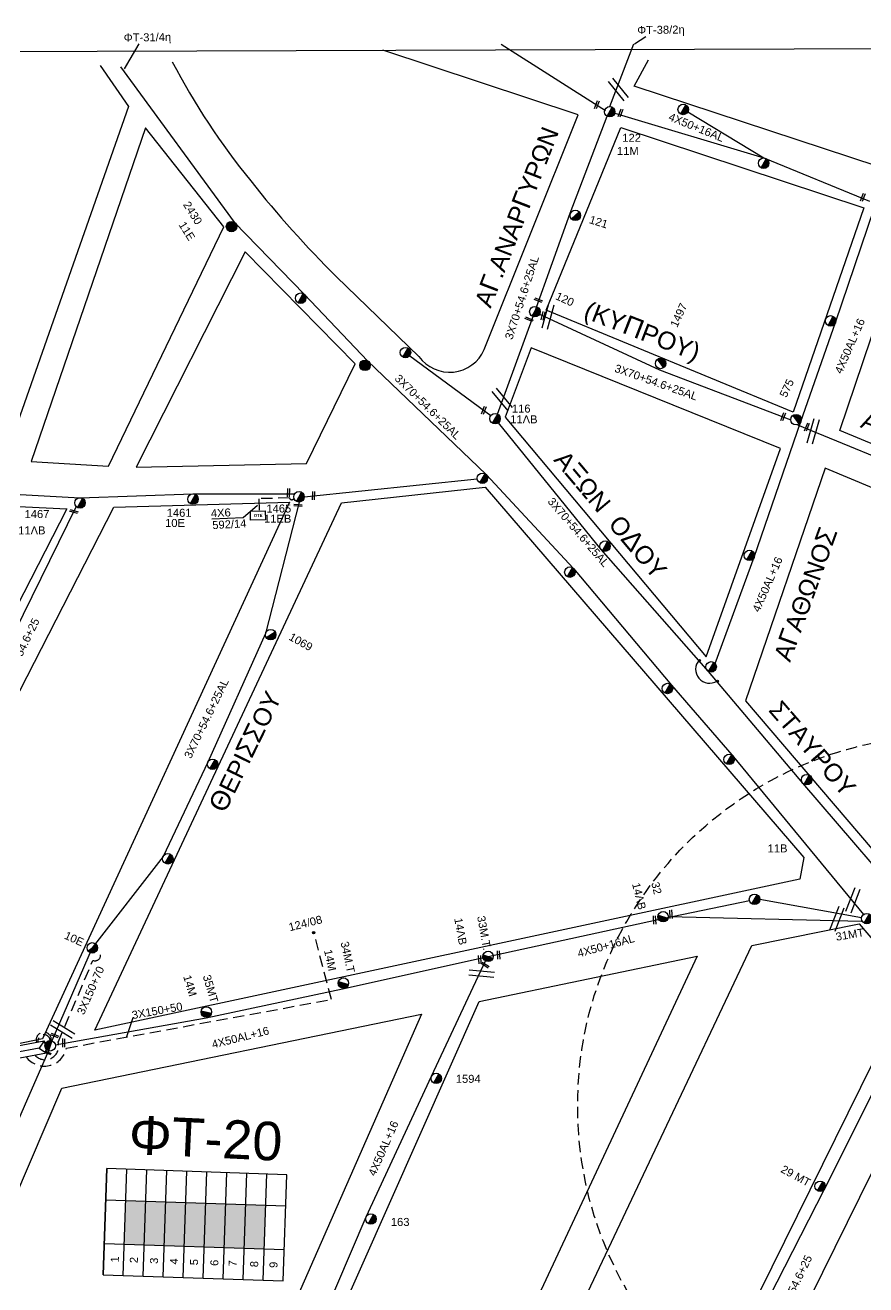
# Model space of a CAD drawing. Header units: millimetres. Extents: x 3156 to 5307, y 1191 to 2273.
# Drawn here: x 4517 to 4706.1, y 1968.1 to 2251.5 of the extents above; entities that cross this region are included whole.
import ezdxf
from ezdxf.enums import TextEntityAlignment as Align

# ---------------------------------------------------------------- set-up
doc = ezdxf.new("R2010")
doc.units = ezdxf.units.MM
doc.linetypes.add('DASHED', pattern=[19.05, 12.7, -6.35])
for name, color, linetype in [('Pillar OTE', 7, 'Continuous'), ('Άγνωστα', 7, 'Continuous'), ('Ασφαλειοκιβώτια Χ.Τ 9 αναχωρήσεων', 7, 'Continuous'), ('Γυμνά εναέρια ΧΤ και ΦΟΠ (3Φ)   4x50+16AL', 7, 'Continuous'), ('Επιγραφές - Σχήματα', 7, 'Continuous'), ('Καλώδια ΧΤ   3x150+50CU', 7, 'DASHED'), ('Μηχανική τομή', 7, 'Continuous'), ('Στύλος Ξύλινος', 7, 'Continuous'), ('Στύλος Ξύλινος @ 1', 7, 'Continuous'), ('Στύλος ΦΜ', 7, 'Continuous'), ('Στύλος ΦΜ @ 1', 7, 'Continuous'), ('Συνδέσεις', 7, 'Continuous'), ('Συνεστραμμένα ΧΤ   3x70+54.6+25 AL', 7, 'SYN_LINE'), ('Τομή', 7, 'Continuous'), ('Υποσταθμός εναέριος 2 στύλων', 7, 'Continuous'), ('Υποσταθμός πόλεως', 7, 'Continuous'), ('Υπόβαθρο ΔΕΗ', 7, 'Continuous'), ('Υπόγεια καλώδια Παροχών ΧΤ   4x6', 7, 'DASHED')]:
    doc.layers.add(name, color=color, linetype=linetype)
doc.styles.add('arial', font='arial.ttf')
doc.styles.get("Standard").update_dxf_attribs({"font": 'arial.ttf'})
doc.linetypes.add('SYN_LINE', pattern='A,0.5,-0.0001,["/\\/\\/\\/",Standard,S=0.1,R=0,X=0,Y=-0.05],-0.25', length=0.7501)
doc.dimstyles.new('ISO-25', dxfattribs={"dimtxt": 2.5, "dimasz": 2.5, "dimexe": 1.25, "dimexo": 0.625, "dimtad": 1, "dimtxsty": 'Standard', "dimcen": 2.5, "dimadec": 0, "dimazin": 0, "dimtfac": 1, "dimtmove": 0, "dimatfit": 3, "dimfxl": 1, "dimarcsym": 0})

# ---------------------------------------------------------------- blocks, each defined once
blk = doc.blocks.new('ΥΠΑΡΧΩΝ ΤΣΙΜΕΝΤΕΝΙΟΣ ΣΤΥΛΟΣ')
at = {"layer": 'Στύλος ΦΜ'}
blk.add_hatch(color=7, dxfattribs=at).paths.add_polyline_path([(-1.29, -2.28, 0.574793), (2.62, 0, 0.268822), (1.3, 2.27)])
at = {"layer": 'Στύλος ΦΜ', "color": 7}
blk.add_line((-1.29, -2.28), (1.3, 2.27), dxfattribs=at)
blk.add_circle((0, 0), 2.62, dxfattribs=at)
at = {"layer": 'Στύλος ΦΜ', "flags": 4}
for tag, p in [('ΤΥΠΟΣ', (-4.91, 3.03)), ('ΑΡΙΘΜΟΣ', (-4.68, 8.05))]:
    blk.add_attdef(tag, p, '', height=4, dxfattribs=at)
blk = doc.blocks.new('ΥΠΑΡΧΩΝ ΞΥΛΙΝΟΣ ΣΤΥΛΟΣ')
at = {"layer": 'Στύλος Ξύλινος'}
h = blk.add_hatch(color=7, dxfattribs=at)
h.paths.add_polyline_path([(-2.62, 0, 0.270008), (-1.29, -2.28), (1.3, 2.27, 0.576266)])
h.paths.add_polyline_path([(-1.29, -2.28, 0.574793), (2.62, 0, 0.268822), (1.3, 2.27)])
at = {"layer": 'Στύλος Ξύλινος', "color": 7}
blk.add_line((-1.29, -2.28), (1.3, 2.27), dxfattribs=at)
blk.add_circle((0, 0), 2.62, dxfattribs=at)
at = {"layer": 'Στύλος Ξύλινος', "flags": 4}
for tag, p in [('ΑΡΙΘΜΟΣ', (-4.91, 8.6)), ('ΤΥΠΟΣ', (-4.85, 3.39))]:
    blk.add_attdef(tag, p, '', height=4, dxfattribs=at)
blk = doc.blocks.new('ΥΠΟΣΤΑΘΜΟΣ ΕΝΑΕΡΙΟΣ ΕΠΙ 2 ΣΤΥΛΩΝ')
at = {"layer": 'Υποσταθμός εναέριος 2 στύλων', "linetype": 'Continuous'}
for points in [[(-11.97, -2.11, 0.574793), (-8.45, -0.07, 0.268822), (-9.64, 1.98)], [(9.68, -2.15, 0.574793), (13.19, -0.1, 0.268822), (12.01, 1.95)]]:
    blk.add_hatch(color=256, dxfattribs=at).paths.add_polyline_path(points)
for p, q in [((-11.97, -2.11), (-9.64, 1.98)), ((9.68, -2.15), (12.01, 1.95))]:
    blk.add_line(p, q, dxfattribs=at)
for centre in [(-10.81, -0.07), (10.84, -0.1)]:
    blk.add_circle(centre, 2.36, dxfattribs=at)
at = {"layer": 'Υποσταθμός πόλεως', "linetype": 'Continuous', "ltscale": 40}
blk.add_lwpolyline([(-8.57, 2.82), (8.57, 2.82), (8.57, -2.82), (-8.57, -2.82)], close=True, dxfattribs=at)
for points in [[(-5.75, 0), (-8.57, 2.82)], [(-8.57, -2.82), (-5.75, 0)], [(-5.75, 0), (5.75, 0)], [(5.75, 0), (8.57, 2.82)], [(8.57, -2.82), (5.75, 0)]]:
    blk.add_lwpolyline(points, dxfattribs=at)
at = {"layer": 'Υποσταθμός εναέριος 2 στύλων', "ltscale": 40, "flags": 1}
for tag, p in [('ΜΕΤΑΣΧΗΜΑΤΙΣΜΟΣ', (14.09, 2.51)), ('ΙΣΧΥΣ', (14.07, -0.28)), ('ΑΡΙΘΜΟΣ', (14.19, -3))]:
    blk.add_attdef(tag, p, '', height=1.8, dxfattribs=at)
blk = doc.blocks.new('ΜΗΧΑΝΙΚΗ ΤΟΜΗ')
at = {"layer": 'Μηχανική τομή', "ltscale": 40}
for p, q in [((-1.89, 0.78), (1.89, 0.78)), ((1.89, 0), (-1.89, 0))]:
    blk.add_line(p, q, dxfattribs=at)
blk = doc.blocks.new('ΤΟΜΗ')
at = {"layer": 'Τομή', "ltscale": 40}
for p, q in [((-5.68, 0), (5.68, 0)), ((5.68, -2.33), (-5.68, -2.33))]:
    blk.add_line(p, q, dxfattribs=at)
blk = doc.blocks.new('ΑΣΦΑΛΕΙΟΚΙΒΩΤΙΟ ΥΠΟΣΤΑΘΜΟΥ 9 ΑΝΑΧΩΡΗΣΕΩΝ')
at = {"layer": 'Ασφαλειοκιβώτια Χ.Τ 9 αναχωρήσεων', "ltscale": 40}
for p, q in [((-23.8, 40.36), (24.02, 40.36)), ((-9.72, 40.36), (-9.72, -40.64)), ((9.94, 40.36), (9.94, -40.64)), ((-23.8, 31.36), (24.02, 31.36)), ((-23.8, 22.36), (24.02, 22.36)), ((-23.8, 13.36), (24.02, 13.36)), ((-23.8, 4.36), (24.02, 4.36)), ((-23.8, -4.64), (24.02, -4.64)), ((-23.8, -13.64), (24.02, -13.64)), ((-23.8, -22.64), (24.02, -22.64)), ((-23.8, -31.64), (24.02, -31.64))]:
    blk.add_line(p, q, dxfattribs=at)
at = {"layer": 'Ασφαλειοκιβώτια Χ.Τ 9 αναχωρήσεων'}
blk.add_lwpolyline([(-23.8, -40.64), (24.02, -40.64), (24.02, 40.36), (-23.8, 40.36)], close=True, dxfattribs=at)
for s, p in [('1', (-18.12, 33.62)), ('2', (-18.12, 25.05)), ('3', (-18.12, 15.98)), ('4', (-18.12, 6.96)), ('5', (-18.12, -2.05)), ('6', (-18.12, -11.19)), ('7', (-18.12, -19.43)), ('8', (-18.12, -29.12)), ('9', (-18.12, -37.81))]:
    blk.add_text(s, height=3.6, dxfattribs=at).set_placement(p)
at = {"layer": 'Ασφαλειοκιβώτια Χ.Τ 9 αναχωρήσεων', "ltscale": 40}
for tag, height, p in [('ΟΝΟΜΑ', 5, (-0.16, 44.31)), ('ΚΕΙΜΕΝΟ 1', 2, (17.06, 35.59)), ('ΚΕΙΜΕΝΟ 2', 2, (17.06, 26.88)), ('ΚΕΙΜΕΝΟ 3', 2, (17.06, 17.69)), ('ΚΕΙΜΕΝΟ 4', 2, (17.06, 8.71)), ('ΚΕΙΜΕΝΟ 5', 2, (17.06, -0.13)), ('ΚΕΙΜΕΝΟ 6', 2, (17.06, -9.05)), ('ΚΕΙΜΕΝΟ 7', 2, (17.06, -18.13)), ('ΚΕΙΜΕΝΟ 8', 2, (17.06, -26.85)), ('ΚΕΙΜΕΝΟ 9', 2, (17.06, -35.99)), ('ΣΧ', 2, (-0.1, -42.64))]:
    blk.add_attdef(tag, text='', height=height, dxfattribs=at).set_placement(p, align=Align.MIDDLE_CENTER)
blk = doc.blocks.new('_ΣΥΝΔΕΣΗ')
at = {"layer": 'Συνδέσεις', "linetype": 'SYN_LINE', "ltscale": 40}
blk.add_hatch(color=256, dxfattribs=at).paths.add_polyline_path([(0.5, -0.01, 1), (-0.5, -0.01, 1)])
at = {"layer": 'Συνδέσεις'}
blk.add_circle((0, -0.01), 0.5, dxfattribs=at)
blk = doc.blocks.new('PILLAR ΟΤΕ')
at = {"layer": 'Pillar OTE', "ltscale": 40}
blk.add_lwpolyline([(-3.31, 2.02), (3.39, 2.02), (3.39, -1.99), (-3.31, -1.99)], close=True, dxfattribs=at)
at = {"layer": 'Pillar OTE', "insert": (-1.81, 0.71), "char_height": 1.3575, "width": 109.961, "attachment_point": 1}
blk.add_mtext('{\\fArial|b1|i0|c161|p34;OTE}', dxfattribs=at)

msp = doc.modelspace()

# ---------------------------------------------------------------- hatches: boundary and pattern name
at = {"layer": 'Ασφαλειοκιβώτια Χ.Τ 9 αναχωρήσεων'}
for color, points in [(30, [(4544.13, 1986.88), (4539.63, 1987.03), (4539.3, 1977.21), (4543.8, 1977.06)]), (133, [(4548.63, 1986.73), (4544.13, 1986.88), (4543.8, 1977.06), (4548.3, 1976.91)]), (62, [(4553.13, 1986.57), (4548.63, 1986.73), (4548.3, 1976.91), (4552.79, 1976.75)]), (173, [(4557.62, 1986.42), (4553.13, 1986.57), (4552.79, 1976.75), (4557.29, 1976.6)]), (6, [(4562.12, 1986.27), (4557.62, 1986.42), (4557.29, 1976.6), (4561.79, 1976.45)]), (85, [(4566.62, 1986.12), (4562.12, 1986.27), (4561.79, 1976.45), (4566.29, 1976.29)]), (2, [(4571.12, 1985.96), (4566.62, 1986.12), (4566.29, 1976.29), (4570.78, 1976.14)])]:
    msp.add_hatch(color=color, dxfattribs=at).paths.add_polyline_path(points)

# ---------------------------------------------------------------- linework, layer by layer
at = {"layer": 'Άγνωστα', "color": 7}
msp.add_lwpolyline([(4705.15, 2049.77), (4661.7, 2050.85)], dxfattribs=at)
at = {"layer": 'Άγνωστα', "color": 2, "linetype": 'DASHED', "ltscale": 0.2}
msp.add_lwpolyline([(4517.19, 2019.33, 0.645702), (4526.29, 2021.33), (4585.87, 2032.26), (4581.97, 2047.28)], format="xyb", dxfattribs=at)
at = {"layer": 'Άγνωστα', "color": 62, "linetype": 'DASHED', "ltscale": 0.2}
msp.add_lwpolyline([(4519.2, 2019.72, 0.807099), (4524.39, 2022.68), (4532.23, 2041.05, 0.985684), (4533.17, 2043.44, -2.890475)], format="xyb", dxfattribs=at)
at = {"layer": 'Άγνωστα', "color": 85}
msp.add_lwpolyline([(4525.38, 1827.61), (4540.88, 1861.07), (4554.93, 1893.82), (4567.88, 1923.25), (4580.29, 1951.9), (4593.69, 1983.33), (4608.41, 2015.01), (4620.55, 2040.93)], dxfattribs=at)
at = {"layer": 'Γυμνά εναέρια ΧΤ και ΦΟΠ (3Φ)   4x50+16AL', "color": 85, "ltscale": 40}
msp.add_lwpolyline([(4649.63, 2231.67), (4683.14, 2221.6), (4706.92, 2211.89)], dxfattribs=at)
at = {"layer": 'Γυμνά εναέρια ΧΤ και ΦΟΠ (3Φ)   4x50+16AL', "color": 85}
msp.add_lwpolyline([(4666.09, 2231.99), (4683.14, 2221.6)], dxfattribs=at)
at = {"layer": 'Γυμνά εναέρια ΧΤ και ΦΟΠ (3Φ)   4x50+16AL', "color": 30}
msp.add_lwpolyline([(4672.2, 2107.88), (4681.03, 2131.77), (4691.53, 2162.33), (4699.31, 2184.56), (4708.01, 2210.26)], dxfattribs=at)
at = {"layer": 'Γυμνά εναέρια ΧΤ και ΦΟΠ (3Φ)   4x50+16AL', "color": 133}
msp.add_lwpolyline([(4523.77, 2022.06), (4557.68, 2028.14), (4588.41, 2034.66), (4621.14, 2041.95), (4660.77, 2050.59), (4679.95, 2054.52)], dxfattribs=at)
at = {"layer": 'Καλώδια ΧΤ   3x150+50CU', "color": 4, "ltscale": 0.2}
msp.add_arc((4521.17, 2023.19), 1.7, 350.0404, 200.9615, dxfattribs=at)
at = {"layer": 'Καλώδια ΧΤ   3x150+50CU', "color": 173, "ltscale": 0.2}
msp.add_arc((4521.23, 2022.96), 1.37, 352.6187, 188.6126, dxfattribs=at)
at = {"layer": 'Συνεστραμμένα ΧΤ   3x70+54.6+25 AL', "color": 85, "ltscale": 20}
for points in [[(4624.08, 2247.21), (4647.56, 2232.29)], [(4623.29, 2163.97), (4631.66, 2187.01), (4639.58, 2209.15), (4647.92, 2230.98)], [(4690.72, 2161.57), (4719.62, 2149.71), (4744.76, 2139.48)]]:
    msp.add_lwpolyline(points, dxfattribs=at)
at = {"layer": 'Συνεστραμμένα ΧΤ   3x70+54.6+25 AL', "color": 5, "ltscale": 15}
msp.add_lwpolyline([(4648.5, 2233.18), (4653.89, 2247.3)], dxfattribs=at)
at = {"layer": 'Συνεστραμμένα ΧΤ   3x70+54.6+25 AL', "color": 1, "ltscale": 20}
msp.add_lwpolyline([(4538.45, 2242.14), (4563.99, 2207.18), (4579.82, 2190.87), (4594.04, 2175.97), (4620.67, 2150.38), (4640.39, 2129.21), (4662.4, 2102.98), (4675.94, 2087.3), (4705.58, 2051.37)], dxfattribs=at)
at = {"layer": 'Συνεστραμμένα ΧΤ   3x70+54.6+25 AL', "color": 30, "ltscale": 20}
for points in [[(4632.72, 2186.47), (4659.72, 2173.95), (4689.24, 2162.71)], [(4737.88, 2029.38), (4719.04, 2049.44), (4691.93, 2080.96), (4670.74, 2106.07), (4646.56, 2133.49), (4623.45, 2162.03)]]:
    msp.add_lwpolyline(points, dxfattribs=at)
at = {"layer": 'Συνεστραμμένα ΧΤ   3x70+54.6+25 AL', "ltscale": 20}
for points in [[(4603.5, 2177.11), (4621.76, 2163.65)], [(4579.78, 2145.36), (4618.68, 2149.41)]]:
    msp.add_lwpolyline(points, dxfattribs=at)
at = {"layer": 'Συνεστραμμένα ΧΤ   3x70+54.6+25 AL', "color": 6, "ltscale": 20}
for points in [[(4389.23, 2158.33), (4438.01, 2149.13), (4461.96, 2148.91), (4529.33, 2145.16), (4554.74, 2146.03), (4577.63, 2146.03)], [(4528.46, 2143.19), (4514.52, 2114.74), (4500.68, 2088.17), (4481.12, 2050.34), (4460.66, 2010.49)], [(4606.06, 1806.55), (4606.06, 1806.55), (4606.06, 1806.55), (4626.87, 1849.33), (4640.17, 1876.11), (4658.75, 1914.59), (4677.21, 1951.09), (4696.89, 1989.71), (4719.18, 2034.12)]]:
    msp.add_lwpolyline(points, dxfattribs=at)
at = {"layer": 'Συνεστραμμένα ΧΤ   3x70+54.6+25 AL', "color": 62, "linetype": 'SYN_LINE', "ltscale": 15}
msp.add_lwpolyline([(4578.6, 2144.18), (4571.08, 2114.63), (4558.07, 2085.66), (4548.01, 2064.43), (4532.07, 2043.87), (4522.99, 2022.95)], dxfattribs=at)
at = {"layer": 'Συνεστραμμένα ΧΤ   3x70+54.6+25 AL', "color": 133, "ltscale": 20}
msp.add_lwpolyline([(4682.27, 2054.8), (4705.17, 2050.67)], dxfattribs=at)
at = {"layer": 'Συνεστραμμένα ΧΤ   3x70+54.6+25 AL', "color": 173, "ltscale": 20}
msp.add_lwpolyline([(4522.23, 2020.72), (4516.73, 2008.21), (4503.64, 1978.19), (4492.73, 1953.66), (4485.24, 1937.07), (4464.84, 1890.27)], dxfattribs=at)
at = {"layer": 'Υπόβαθρο ΔΕΗ', "linetype": 'Continuous', "ltscale": 0.2}
msp.add_line((5162.12, 2247.76), (3234.44, 2240.91), dxfattribs=at)
at = {"layer": 'Υπόβαθρο ΔΕΗ'}
for points in [[(4550.06, 2243.26, 0.049043), (4567.73, 2216.42, 0.028871), (4587.06, 2194.83), (4605.57, 2176.94, 0.581321), (4620.28, 2178.47), (4641.44, 2231.32), (4597.49, 2245.88)], [(4522.06, 1837.67, -0.083799), (4501.41, 1849.54, -0.110541), (4483.95, 1869.76, -0.114945), (4478.99, 1892.12, -0.058962), (4482.41, 1912.27), (4525.24, 2012.32), (4606.12, 2028.93), (4522.06, 1837.67)]]:
    msp.add_lwpolyline(points, format="xyb", dxfattribs=at)
for points in [[(4533.83, 2242.4), (4540.26, 2233.18), (4512.36, 2153.66), (4447.55, 2156.62), (4485.84, 2242.39)], [(4717.09, 2244.5), (4708.9, 2219.65), (4654.02, 2237.77), (4657.23, 2243.7)], [(4561.7, 2206.14), (4544.06, 2228.38), (4518.33, 2153.33), (4535.71, 2152.29), (4561.7, 2206.14)], [(4705.69, 2210.39), (4689.77, 2164.37), (4634.21, 2187.32), (4651.02, 2228.47), (4705.69, 2210.39)], [(4763.22, 2190.28), (4744.91, 2141.74), (4700.27, 2160.29), (4716.04, 2206.85), (4763.22, 2190.28)], [(4591.24, 2175.29), (4566.51, 2200.51), (4541.98, 2152.01), (4580.26, 2152.87), (4591.24, 2175.29)], [(4686.94, 2156.22), (4630.86, 2178.91), (4624.96, 2163.27), (4670.2, 2109.37), (4686.94, 2156.22)], [(4741.67, 2133.1), (4696.96, 2151.77), (4679.07, 2099.42), (4713.24, 2059.42), (4741.67, 2133.1)], [(4458.52, 2010.19), (4416.75, 2003.59), (4464.27, 2145.64), (4526.39, 2142.67), (4458.52, 2010.19)], [(4532.65, 2025.39), (4588.13, 2144.02), (4620.48, 2147.55), (4692.17, 2064.24), (4691.25, 2059.36), (4532.65, 2025.39)], [(4520.91, 2023.43), (4470.26, 2012.94), (4536.9, 2143.04), (4576.48, 2144.12), (4520.91, 2023.43)], [(4566.06, 2140.64), (4558.99, 2140.35)], [(4596.68, 1793.16), (4569.22, 1809.11), (4680.49, 2044.42), (4704.65, 2049.29), (4716.33, 2035.58), (4596.68, 1793.16)], [(4561.7, 1814.27), (4530.35, 1832.89), (4532.19, 1835.97), (4619.16, 2031.83), (4668.15, 2041.97), (4561.7, 1814.27)], [(4672.7, 1836.46), (4637.93, 1852.3), (4724.28, 2027.34), (4751.12, 1999.26), (4672.7, 1836.46)]]:
    msp.add_lwpolyline(points, dxfattribs=at)
msp.add_arc((4670.94, 2106.52), 3.11, 137.09, 302.8142, dxfattribs=at)
at = {"layer": 'Υπόγεια καλώδια Παροχών ΧΤ   4x6', "color": 6, "linetype": 'DASHED', "ltscale": 0.2}
msp.add_lwpolyline([(4577.47, 2145.02, -0.697876), (4576.45, 2145.11), (4569.57, 2144.93), (4569.64, 2142.25)], format="xyb", dxfattribs=at)
at = {"layer": 'Υπόγεια καλώδια Παροχών ΧΤ   4x6', "color": 0, "linetype": 'DASHED', "ltscale": 0.2}
msp.add_circle((4724.64, 2008.34), 83.35, dxfattribs=at)

# ---------------------------------------------------------------- block references
at = {"layer": 'Pillar OTE', "xscale": 0.5, "yscale": 0.5, "zscale": 0.5, "rotation": 1.67033502536876}
msp.add_blockref('PILLAR ΟΤΕ', (4569.34, 2141.15), dxfattribs=at)
at = {"layer": 'Ασφαλειοκιβώτια Χ.Τ 9 αναχωρήσεων', "xscale": 0.4999999999999696, "yscale": 0.4999999999999696, "zscale": 0.4999999999999696, "rotation": 88.05718292949393}
msp.add_blockref('ΑΣΦΑΛΕΙΟΚΙΒΩΤΙΟ ΥΠΟΣΤΑΘΜΟΥ 9 ΑΝΑΧΩΡΗΣΕΩΝ', (4555.14, 1981.53), dxfattribs=at)
at = {"layer": 'Μηχανική τομή'}
for p, xscale, yscale, zscale, rotation in [((4645.79, 2233.5), 0.4999999999993012, 0.4999999999993012, 0.4999999999993012, 68.69886998689834), ((4651.11, 2231.64), 0.4999999999993012, 0.4999999999993012, 0.4999999999993012, 68.69886998689834), ((4705.65, 2212.66), 0.4999999999993012, 0.4999999999993012, 0.4999999999993012, 68.69886998689834), ((4632.52, 2189.8), 0.4999999999993012, 0.4999999999993012, 0.4999999999993012, 158.6988699868983), ((4630.42, 2185.48), 0.4999999999993012, 0.4999999999993012, 0.4999999999993012, 158.6988699868983), ((4633.29, 2186.11), 0.4999999999993012, 0.4999999999993012, 0.4999999999993012, 257.4497943844181), ((4620.38, 2164.76), 0.4999999999993012, 0.4999999999993012, 0.4999999999993012, 68.69886998689834), ((4687.7, 2163.3), 0.4999999999993012, 0.4999999999993012, 0.4999999999993012, 68.69886998689834), ((4693.06, 2160.98), 0.4999999999993012, 0.4999999999993012, 0.4999999999993012, 68.69886998689834), ((4576.43, 2146.28), 0.4999999999993161, 0.4999999999993161, 0.4999999999993161, 86.58979822675722), ((4582.05, 2145.6), 0.4999999999994296, 0.4999999999994296, 0.4999999999994296, 86.589798226758), ((4578.36, 2143.25), 0.4999999999993161, 0.4999999999993161, 0.4999999999993161, 356.5897982267572), ((4527.98, 2142.22), 0.4999999999992057, 0.4999999999992057, 0.4999999999992057, 163.5694891679039), ((4662.08, 2051.43), 0.4999999999994811, 0.4999999999994811, 0.4999999999994811, 273.2506103056115), ((4658.4, 2050.13), 0.4999999999994811, 0.4999999999994811, 0.4999999999994811, 273.2506103056115), ((4619.07, 2041.21), 0.4999999999994811, 0.4999999999994811, 0.4999999999994811, 273.2506103056115), ((4620.39, 2039.84), 0.4999999999994811, 0.4999999999994811, 0.4999999999994811, 327.6967616185304), ((4623.31, 2042.26), 0.4999999999994811, 0.4999999999994811, 0.4999999999994811, 273.2506103056115), ((4523.55, 2023.98), 0.4999999999992151, 0.4999999999992151, 0.4999999999992151, 338.4723271224307), ((4525.84, 2022.49), 0.4999999999993947, 0.4999999999993947, 0.4999999999993947, 88.40138404646903), ((4522.03, 2020.12), 0.4102649890381501, 0.4102649890381501, 0.4102649890381501, 338.4723271224307)]:
    msp.add_blockref('ΜΗΧΑΝΙΚΗ ΤΟΜΗ', p, dxfattribs=dict(at, xscale=xscale, yscale=yscale, zscale=zscale, rotation=rotation))
at = {"layer": 'Στύλος Ξύλινος @ 1', "ltscale": 40}
ref = msp.add_blockref('ΥΠΑΡΧΩΝ ΞΥΛΙΝΟΣ ΣΤΥΛΟΣ', (4563.41, 2206.16), dxfattribs=dict(at, xscale=0.4499999999999888, yscale=0.4499999999999888, zscale=0.4499999999999888, rotation=302.1054194944467))
ref.add_attrib('ΤΥΠΟΣ', '2430', (4552.44, 2211.12), dxfattribs={"layer": '', "height": 1.8, "rotation": 302.1054, "flags": 4})
ref.add_attrib('ΑΡΙΘΜΟΣ', '11E', (4551.44, 2206.57), dxfattribs={"layer": '', "height": 1.8, "rotation": 302.1054, "flags": 4})
at = {"layer": 'Στύλος Ξύλινος @ 1', "ltscale": 40, "xscale": 0.4499999999998181, "yscale": 0.4499999999998181, "zscale": 0.4499999999998181}
msp.add_blockref('ΥΠΑΡΧΩΝ ΞΥΛΙΝΟΣ ΣΤΥΛΟΣ', (4593.45, 2174.95), dxfattribs=at)
at = {"layer": 'Στύλος ΦΜ @ 1', "ltscale": 40, "xscale": 0.4499999999998181, "yscale": 0.4499999999998181, "zscale": 0.4499999999998181}
for p in [(4665.03, 2232.51), (4683.14, 2220.42), (4578.97, 2190.05), (4631.66, 2187.01), (4698.2, 2184.95), (4602.55, 2177.81), (4619.86, 2149.53), (4647.45, 2134.26), (4679.93, 2132.18), (4639.53, 2128.41), (4671.32, 2107.09), (4661.49, 2102.23), (4559.14, 2085.18), (4675.36, 2086.28), (4692.82, 2081.72), (4549.07, 2063.92), (4706.33, 2050.46), (4695.84, 1990.24)]:
    msp.add_blockref('ΥΠΑΡΧΩΝ ΤΣΙΜΕΝΤΕΝΙΟΣ ΣΤΥΛΟΣ', p, dxfattribs=at)
at = {"layer": 'Στύλος ΦΜ @ 1', "ltscale": 40}
ref = msp.add_blockref('ΥΠΑΡΧΩΝ ΤΣΙΜΕΝΤΕΝΙΟΣ ΣΤΥΛΟΣ', (4648.5, 2232), dxfattribs=dict(at, xscale=0.4499999999998181, yscale=0.4499999999998181, zscale=0.4499999999998181))
ref.add_attrib('ΤΥΠΟΣ', '122', (4651.33, 2225.24), dxfattribs={"layer": '', "height": 1.8, "flags": 4})
ref.add_attrib('ΑΡΙΘΜΟΣ', '11M', (4650.13, 2222.27), dxfattribs={"layer": '', "height": 1.8, "flags": 4})
ref = msp.add_blockref('ΥΠΑΡΧΩΝ ΤΣΙΜΕΝΤΕΝΙΟΣ ΣΤΥΛΟΣ', (4640.76, 2208.68), dxfattribs=dict(at, xscale=0.4499999999999073, yscale=0.4499999999999073, zscale=0.4499999999999073, rotation=342.5226604314198))
ref.add_attrib('ΤΥΠΟΣ', '121', (4643.74, 2206.98), dxfattribs={"layer": '', "height": 1.8, "rotation": 342.5227, "flags": 4})
ref = msp.add_blockref('ΥΠΑΡΧΩΝ ΤΣΙΜΕΝΤΕΝΙΟΣ ΣΤΥΛΟΣ', (4659.95, 2175.36), dxfattribs=dict(at, xscale=0.4499999999998792, yscale=0.4499999999998792, zscale=0.4499999999998792, rotation=65.28279544154282))
ref.add_attrib('ΤΥΠΟΣ', '1497', (4663.67, 2183.32), dxfattribs={"layer": '', "height": 1.8, "rotation": 65.2828, "flags": 4})
ref = msp.add_blockref('ΥΠΑΡΧΩΝ ΤΣΙΜΕΝΤΕΝΙΟΣ ΣΤΥΛΟΣ', (4690.42, 2162.71), dxfattribs=dict(at, xscale=0.449999999999784, yscale=0.449999999999784, zscale=0.449999999999784, rotation=64.83719579232584))
ref.add_attrib('ΤΥΠΟΣ', '575', (4688.25, 2167.53), dxfattribs={"layer": '', "height": 1.8, "rotation": 64.8372, "flags": 4})
ref = msp.add_blockref('ΥΠΑΡΧΩΝ ΤΣΙΜΕΝΤΕΝΙΟΣ ΣΤΥΛΟΣ', (4622.71, 2162.95), dxfattribs=dict(at, xscale=0.4499999999998181, yscale=0.4499999999998181, zscale=0.4499999999998181))
ref.add_attrib('ΤΥΠΟΣ', '116', (4626.49, 2164.31), dxfattribs={"layer": '', "height": 1.8, "flags": 4})
ref.add_attrib('ΑΡΙΘΜΟΣ', '11ΛB', (4626.11, 2161.9), dxfattribs={"layer": '', "height": 1.8, "flags": 4})
ref = msp.add_blockref('ΥΠΑΡΧΩΝ ΤΣΙΜΕΝΤΕΝΙΟΣ ΣΤΥΛΟΣ', (4554.74, 2144.85), dxfattribs=dict(at, xscale=0.4499999999998181, yscale=0.4499999999998181, zscale=0.4499999999998181))
ref.add_attrib('ΤΥΠΟΣ', '1461', (4548.83, 2140.87), dxfattribs={"layer": '', "height": 1.8, "flags": 4})
ref.add_attrib('ΑΡΙΘΜΟΣ', '10E', (4548.47, 2138.57), dxfattribs={"layer": '', "height": 1.8, "flags": 4})
ref = msp.add_blockref('ΥΠΑΡΧΩΝ ΤΣΙΜΕΝΤΕΝΙΟΣ ΣΤΥΛΟΣ', (4578.6, 2145.36), dxfattribs=dict(at, xscale=0.4499999999998181, yscale=0.4499999999998181, zscale=0.4499999999998181))
ref.add_attrib('ΤΥΠΟΣ', '1465', (4571.26, 2141.83), dxfattribs={"layer": '', "height": 1.8, "flags": 4})
ref.add_attrib('ΑΡΙΘΜΟΣ', '11EB', (4570.72, 2139.54), dxfattribs={"layer": '', "height": 1.8, "flags": 4})
ref = msp.add_blockref('ΥΠΑΡΧΩΝ ΤΣΙΜΕΝΤΕΝΙΟΣ ΣΤΥΛΟΣ', (4529.33, 2143.98), dxfattribs=dict(at, xscale=0.4499999999998181, yscale=0.4499999999998181, zscale=0.4499999999998181))
ref.add_attrib('ΤΥΠΟΣ', '1467', (4516.85, 2140.58), dxfattribs={"layer": '', "height": 1.8, "flags": 4})
ref.add_attrib('ΑΡΙΘΜΟΣ', '11ΛB', (4515.41, 2136.91), dxfattribs={"layer": '', "height": 1.8, "flags": 4})
ref = msp.add_blockref('ΥΠΑΡΧΩΝ ΤΣΙΜΕΝΤΕΝΙΟΣ ΣΤΥΛΟΣ', (4572.22, 2114.34), dxfattribs=dict(at, xscale=0.4499999999997856, yscale=0.4499999999997856, zscale=0.4499999999997856, rotation=330.8647253162922))
ref.add_attrib('ΤΥΠΟΣ', '1069', (4576.13, 2113.3), dxfattribs={"layer": '', "height": 1.8, "rotation": 330.8647, "flags": 4})
ref = msp.add_blockref('ΥΠΑΡΧΩΝ ΤΣΙΜΕΝΤΕΝΙΟΣ ΣΤΥΛΟΣ', (4681.09, 2054.8), dxfattribs=dict(at, xscale=0.4499999999998181, yscale=0.4499999999998181, zscale=0.4499999999998181))
ref.add_attrib('ΤΥΠΟΣ', '11B', (4684.03, 2065.35), dxfattribs={"layer": '', "height": 1.8, "flags": 4})
ref = msp.add_blockref('ΥΠΑΡΧΩΝ ΤΣΙΜΕΝΤΕΝΙΟΣ ΣΤΥΛΟΣ', (4660.52, 2050.88), dxfattribs=dict(at, xscale=0.4500000000000121, yscale=0.4500000000000121, zscale=0.4500000000000121, rotation=283.7815046644143))
ref.add_attrib('ΤΥΠΟΣ', '32', (4657.83, 2058.46), dxfattribs={"layer": '', "height": 1.8, "rotation": 283.7815, "flags": 4})
ref.add_attrib('ΑΡΙΘΜΟΣ', '14ΛB', (4653.51, 2058.28), dxfattribs={"layer": '', "height": 1.8, "rotation": 283.7815, "flags": 4})
ref = msp.add_blockref('ΥΠΑΡΧΩΝ ΤΣΙΜΕΝΤΕΝΙΟΣ ΣΤΥΛΟΣ', (4621.13, 2041.95), dxfattribs=dict(at, xscale=0.4499999999999638, yscale=0.4499999999999638, zscale=0.4499999999999638, rotation=280.4391807122457))
ref.add_attrib('ΤΥΠΟΣ', '33M.T.', (4618.66, 2050.9), dxfattribs={"layer": '', "height": 1.8, "rotation": 280.4392, "flags": 4})
ref.add_attrib('ΑΡΙΘΜΟΣ', '14ΛB', (4613.51, 2050.45), dxfattribs={"layer": '', "height": 1.8, "rotation": 280.4392, "flags": 4})
ref = msp.add_blockref('ΥΠΑΡΧΩΝ ΤΣΙΜΕΝΤΕΝΙΟΣ ΣΤΥΛΟΣ', (4532.08, 2043.87), dxfattribs=dict(at, xscale=0.4499999999997322, yscale=0.4499999999997322, zscale=0.4499999999997322, rotation=335.3062806164219))
ref.add_attrib('ΤΥΠΟΣ', '10E', (4525.61, 2046.03), dxfattribs={"layer": '', "height": 1.8, "rotation": 335.3063, "flags": 4})
ref = msp.add_blockref('ΥΠΑΡΧΩΝ ΤΣΙΜΕΝΤΕΝΙΟΣ ΣΤΥΛΟΣ', (4588.58, 2035.96), dxfattribs=dict(at, xscale=0.44999999999965, yscale=0.44999999999965, zscale=0.44999999999965, rotation=282.0914331236639))
ref.add_attrib('ΤΥΠΟΣ', '34Μ.Τ', (4587.95, 2045.1), dxfattribs={"layer": '', "height": 1.8, "rotation": 282.0914, "flags": 4})
ref.add_attrib('ΑΡΙΘΜΟΣ', '14M', (4584.21, 2043.3), dxfattribs={"layer": '', "height": 1.8, "rotation": 282.0914, "flags": 4})
ref = msp.add_blockref('ΥΠΑΡΧΩΝ ΤΣΙΜΕΝΤΕΝΙΟΣ ΣΤΥΛΟΣ', (4557.74, 2029.45), dxfattribs=dict(at, xscale=0.4499999999997798, yscale=0.4499999999997798, zscale=0.4499999999997798, rotation=286.5129922659542))
ref.add_attrib('ΤΥΠΟΣ', '35MT', (4556.93, 2037.5), dxfattribs={"layer": '', "height": 1.8, "rotation": 286.513, "flags": 4})
ref.add_attrib('ΑΡΙΘΜΟΣ', '14M', (4552.52, 2037.45), dxfattribs={"layer": '', "height": 1.8, "rotation": 286.513, "flags": 4})
ref = msp.add_blockref('ΥΠΑΡΧΩΝ ΤΣΙΜΕΝΤΕΝΙΟΣ ΣΤΥΛΟΣ', (4609.48, 2014.51), dxfattribs=dict(at, xscale=0.4499999999998181, yscale=0.4499999999998181, zscale=0.4499999999998181))
ref.add_attrib('ΤΥΠΟΣ', '1594', (4613.87, 2013.51), dxfattribs={"layer": '', "height": 1.8, "flags": 4})
ref = msp.add_blockref('ΥΠΑΡΧΩΝ ΤΣΙΜΕΝΤΕΝΙΟΣ ΣΤΥΛΟΣ', (4594.78, 1982.87), dxfattribs=dict(at, xscale=0.4499999999998181, yscale=0.4499999999998181, zscale=0.4499999999998181))
ref.add_attrib('ΤΥΠΟΣ', '163', (4599.26, 1981.31), dxfattribs={"layer": '', "height": 1.8, "flags": 4})
at = {"layer": 'Συνδέσεις', "xscale": 0.4777242751394019, "yscale": 0.4777242751394019, "zscale": 0.4777242751394019}
for p in [(4668.71, 2108.54), (4672.73, 2103.87), (4581.89, 2047.31)]:
    msp.add_blockref('_ΣΥΝΔΕΣΗ', p, dxfattribs=at)
at = {"layer": 'Τομή'}
for p, xscale, yscale, zscale, rotation in [((4650.89, 2237.37), 0.4999999999998582, 0.4999999999998582, 0.4999999999998582, 309.3036566343027), ((4635.17, 2185.77), 0.4999999999998581, 0.4999999999998581, 0.4999999999998581, 254.3107383934234), ((4624.78, 2167.62), 0.4999999999998582, 0.4999999999998582, 0.4999999999998582, 309.3036566343027), ((4694.84, 2159.95), 0.4999999999998581, 0.4999999999998581, 0.4999999999998581, 254.3107383934234), ((4703.75, 2054.36), 0.4999999999998101, 0.4999999999998101, 0.4999999999998101, 248.8837369223515), ((4700.16, 2050.18), 0.4999999999998101, 0.4999999999998101, 0.4999999999998101, 248.8837369223515), ((4619.61, 2037.5), 0.4999999999999478, 0.4999999999999478, 0.4999999999999478, 174.576528003325), ((4525.11, 2025.01), 0.4999999999998101, 0.4999999999998101, 0.4999999999998101, 148.2582764773774)]:
    msp.add_blockref('ΤΟΜΗ', p, dxfattribs=dict(at, xscale=xscale, yscale=yscale, zscale=zscale, rotation=rotation))
at = {"layer": 'Υποσταθμός εναέριος 2 στύλων', "xscale": 0.4999999999996674, "yscale": 0.4999999999996674, "zscale": 0.4999999999996674, "rotation": 190.817674068252}
msp.add_blockref('ΥΠΟΣΤΑΘΜΟΣ ΕΝΑΕΡΙΟΣ ΕΠΙ 2 ΣΤΥΛΩΝ', (4517.31, 2020.79), dxfattribs=at)

# ---------------------------------------------------------------- texts
at = {"layer": 'Άγνωστα', "ltscale": 40, "char_height": 1.8, "width": 43.5158, "attachment_point": 1, "style": 'arial'}
for s, insert, rotation in [('4X50AL+16', (4699.03, 2173.61), 66.3492), ('4X6', (4558.71, 2142.53), 3.1936), ('592/14', (4559.03, 2139.88), 3.1936), ('4X50AL+16', (4680.51, 2119.97), 66.3492), ('3X70+54.6+25', (4511.44, 2103.46), 63.9912), ('124/08', (4576.08, 2049.34), 14.1679), ('3X150+70', (4528.55, 2029.39), 66.1854), ('3X150+50', (4540.84, 2029.6), 10.2148), ('4X50AL+16', (4558.78, 2022.98), 14.1679), ('4X50AL+16', (4594.09, 1993.08), 66.3492), ('3X70+54.6+25', (4685.28, 1960.15), 63.9912)]:
    msp.add_mtext(s, dxfattribs=dict(at, insert=insert, rotation=rotation))
at = {"layer": 'Γυμνά εναέρια ΧΤ και ΦΟΠ (3Φ)   4x50+16AL', "ltscale": 40, "char_height": 1.8, "width": 43.5158, "attachment_point": 1, "style": 'arial'}
for s, insert, rotation in [('ΦΤ-38/2η', (4654.68, 2251.27), 0.7738), ('ΦΤ-31/4η', (4539.15, 2249.58), 0.7738), ('4X50+16AL', (4662.24, 2231.84), 337.7434), ('120', (4636.88, 2191.52), 335.4418), ('4X50+16AL', (4641.04, 2043.46), 15.4391), ('31MT', (4699.2, 2047.23), 9.4494), ('29 MT', (4687.67, 1995.09), 331.3585)]:
    msp.add_mtext(s, dxfattribs=dict(at, insert=insert, rotation=rotation))
at = {"layer": 'Συνεστραμμένα ΧΤ   3x70+54.6+25 AL', "ltscale": 20, "char_height": 1.8, "width": 43.5158, "attachment_point": 1, "style": 'arial'}
for insert, rotation in [((4624.86, 2181.14), 71.9892), ((4650.03, 2175.25), 340.4735), ((4601.22, 2173.1), 315.5441), ((4635.78, 2145.41), 310.7075), ((4552.66, 2087.08), 63.9912)]:
    msp.add_mtext('3X70+54.6+25AL', dxfattribs=dict(at, insert=insert, rotation=rotation))
at = {"layer": 'Υπόβαθρο ΔΕΗ', "attachment_point": 1, "style": 'arial'}
for s, insert, char_height, width, rotation in [('A{\\H1.083x;Γ}.ANAP{\\H1.083x;Γ}YPΩN', (4617.67, 2189.18), 4, 92.0926, 68.8724), ('(KY{\\H1.083x;Π}POY)', (4643.94, 2189.77), 4, 41.1745, 338.7766), ('APXIMH{\\H1.083x;Δ}OY{\\H1.083x;Σ}', (4706.26, 2165.11), 4, 92.0926, 338.9631), ('A{\\H1.083x;Ξ}ΩN  O{\\H1.083x;Δ}OY', (4639.05, 2156.38), 4, 92.0926, 310.1517), ('A{\\H1.083x;Γ}AΘΩNO{\\H1.083x;Σ}', (4685, 2109.47), 4, 92.0926, 70.0374), ('{\\H1.083x;Θ}EPI{\\H1.083x;ΣΣ}OY', (4558.03, 2075.91), 4, 29.5524, 63.8879), ('ΣTAYPOY', (4687.08, 2099.9), 4, 92.0926, 310.9428), ('{\\H1.083x;ΦT-20}', (4540.55, 2006.22), 8, 92.0926, 357.2934)]:
    msp.add_mtext(s, dxfattribs=dict(at, insert=insert, char_height=char_height, width=width, rotation=rotation))

# ---------------------------------------------------------------- leaders
at = {"layer": 'Επιγραφές - Σχήματα', "ltscale": 40}
for points in [[(4654.06, 2247.25), (4656.65, 2248.9)], [(4539.3, 2241.63), (4542.62, 2247.3)], [(4569.28, 2143.41), (4566.06, 2140.64)], [(4539.76, 2023.71), (4541.25, 2028.23)]]:
    msp.add_leader(points, dimstyle='ISO-25', override={"dimasz": 1, "dimtad": 0}, dxfattribs=at)

doc.saveas('drawing.dxf')
